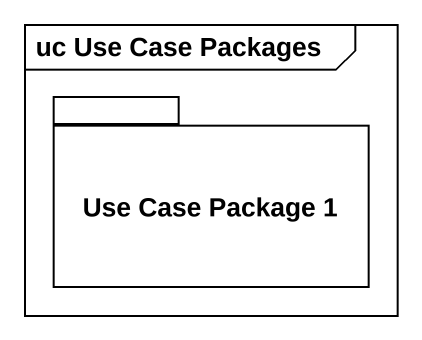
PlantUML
@startuml
mainframe uc Use Case Packages
package "Use Case Package 1" as Use_Case_Package_1 {
}
@enduml
